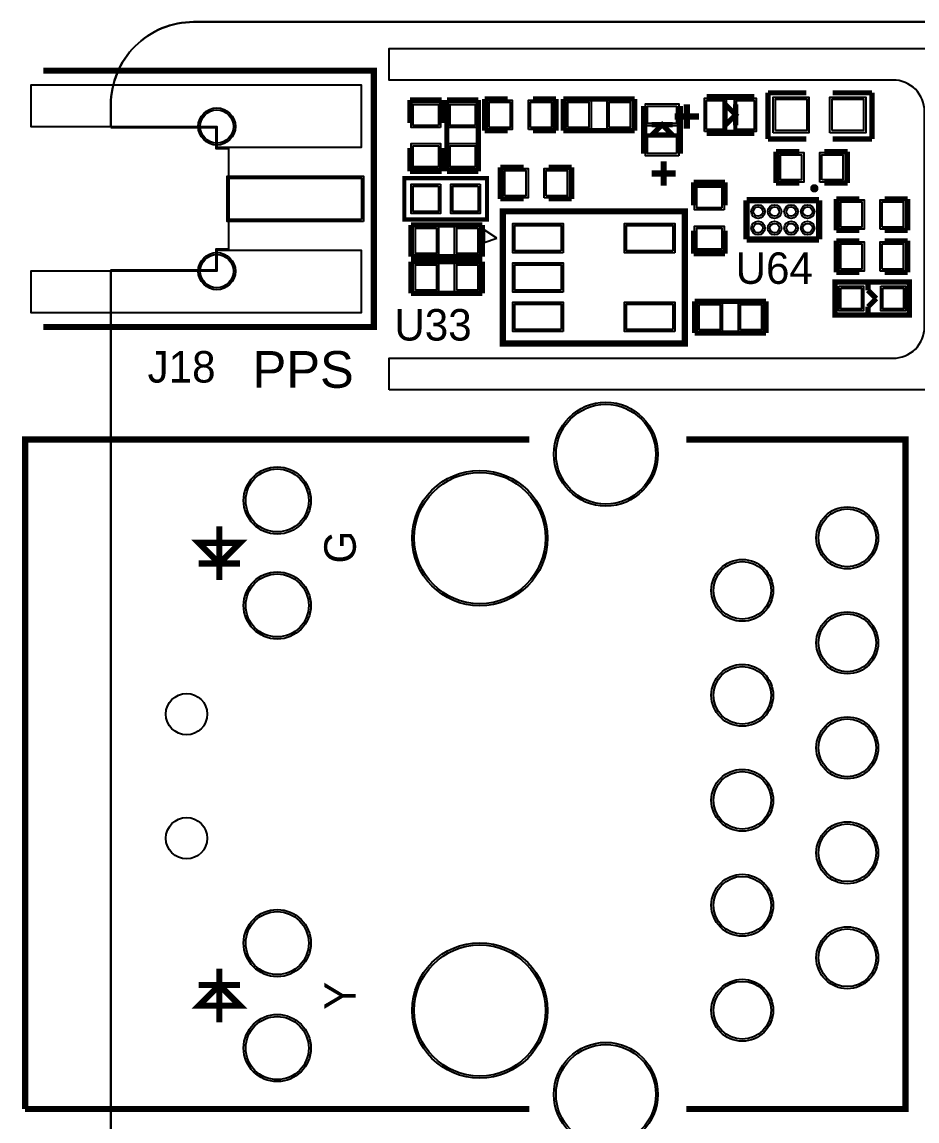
# Model space of a CAD drawing. Extents: x -2.2 to 93.5, y 0 to 50.
# Drawn here: x -2.15 to 19.5, y 23.41 to 50 of the extents above; entities that cross this region are included whole.
import ezdxf

# ---------------------------------------------------------------- set-up
doc = ezdxf.new("R2010")
doc.units = 0
for name, color, linetype in [('BG_OUTLINE', 5, 'CONTINUOUS'), ('BG_SILKSCREEN_TOP', 7, 'CONTINUOUS'), ('BG_SOLDERMASK_TOP', 110, 'CONTINUOUS'), ('PG_SILKSCREEN_TOP', 7, 'CONTINUOUS'), ('PIN_SOLDERMASK_TOP', 12, 'CONTINUOUS'), ('PIN_TOP', 12, 'CONTINUOUS'), ('RD_SILKSCREEN_TOP', 7, 'CONTINUOUS')]:
    doc.layers.add(name, color=color, linetype=linetype)

msp = doc.modelspace()

# ---------------------------------------------------------------- linework, layer by layer
at = {"layer": 'BG_OUTLINE'}
msp.add_lwpolyline([(0, 47.4472), (0, 47.999396, -0.414214), (1.999996, 49.999392), (77.999844, 49.999392, -0.414214), (79.99984, 47.999396), (79.99984, 1.999996, -0.414214), (77.999844, 0), (1.999996, 0, -0.414214), (0, 1.999996)], format="xyb", dxfattribs=at)
msp.add_lwpolyline([(0, 47.4472), (2.538222, 47.4472), (2.538222, 46.9646), (2.538222, 46.9392), (2.843022, 46.9392), (2.843022, 44.5008), (2.538222, 44.5008), (2.538222, 43.9928), (2.512822, 43.9928), (0, 43.9928), (0, 1.999996, 0.414214), (1.999996, 0), (77.999844, 0, 0.414214), (79.99984, 1.999996), (79.99984, 47.999396, 0.414214), (77.999844, 49.999392), (1.999996, 49.999392, 0.414214), (0, 47.999396)], format="xyb", close=True, dxfattribs=at)
for points in [[(0, 47.4472), (2.538222, 47.4472)], [(2.538222, 47.4472), (2.538222, 46.9646)], [(2.538222, 46.9646), (2.538222, 46.9392)], [(2.538222, 46.9392), (2.843022, 46.9392)], [(2.843022, 46.9392), (2.843022, 44.5008)], [(2.538222, 44.5008), (2.538222, 43.9928)], [(2.843022, 44.5008), (2.538222, 44.5008)], [(2.512822, 43.9928), (0, 43.9928)], [(0, 1.999996), (0, 43.9928)], [(2.538222, 43.9928), (2.512822, 43.9928)]]:
    msp.add_lwpolyline(points, dxfattribs=at)
at = {"layer": 'BG_SOLDERMASK_TOP'}
msp.add_lwpolyline([(6.731, 41.101264), (6.731, 41.863264), (18.923, 41.863264, 0.414214), (19.685, 42.625264), (19.685, 47.832264, 0.414214), (18.923, 48.594264), (6.731, 48.594264), (6.731, 49.356264), (19.7866, 49.356264, -0.419629), (20.441158, 48.689514, -0.031219), (20.447, 48.594264), (20.447, 41.64076, -0.248271), (19.971258, 41.139872, -0.071245), (19.7612, 41.101772, -0.008601), (19.7358, 41.101264)], format="xyb", close=True, dxfattribs=at)
at = {"layer": 'PG_SILKSCREEN_TOP'}
for points, const_width in [([(-1.636268, 42.61993), (6.363716, 42.61993), (6.363716, 48.82007), (-1.636268, 48.82007)], 0.150114), ([(7.239, 48.115474), (7.239, 47.556674)], 0.127), ([(8.001, 48.115474), (7.239, 48.115474)], 0.127), ([(8.001, 47.556674), (8.001, 48.115474)], 0.127), ([(8.89, 48.115474), (8.128, 48.115474)], 0.127), ([(8.128, 48.115474), (8.128, 46.388274)], 0.127), ([(8.89, 46.388274), (8.89, 48.115474)], 0.127), ([(9.6012, 48.133), (9.0424, 48.133)], 0.127), ([(9.0424, 48.133), (9.0424, 47.371)], 0.127), ([(10.7696, 48.133), (10.2108, 48.133)], 0.127), ([(10.7696, 47.371), (10.7696, 48.133)], 0.127), ([(10.9474, 48.133), (10.9474, 47.371)], 0.127), ([(12.6746, 48.133), (10.9474, 48.133)], 0.127), ([(12.6746, 47.371), (12.6746, 48.133)], 0.127), ([(14.40942, 48.1838), (15.56258, 48.1838)], 0.1524), ([(15.89786, 48.2854), (15.89786, 47.1678)], 0.127), ([(16.82496, 48.2854), (15.89786, 48.2854)], 0.127), ([(17.45996, 48.2854), (18.41246, 48.2854)], 0.127), ([(18.41246, 48.2854), (18.41246, 47.1678)], 0.127), ([(12.9032, 46.8122), (12.9032, 47.96536)], 0.1524), ([(13.7668, 46.8122), (13.7668, 47.96536)], 0.1524), ([(13.9319, 47.4218), (13.9319, 48.006)], 0.1524), ([(14.859, 48.006), (14.859, 47.498), (15.113, 47.752), (14.859, 48.006)], 0.127), ([(15.113, 48.006), (15.113, 47.498)], 0.127), ([(13.081, 47.26178), (13.589, 47.26178), (13.335, 47.51578), (13.081, 47.26178)], 0.127), ([(14.224, 47.7139), (13.6398, 47.7139)], 0.1524), ([(9.0424, 47.371), (9.6012, 47.371)], 0.127), ([(10.2108, 47.371), (10.7696, 47.371)], 0.127), ([(10.9474, 47.371), (12.6746, 47.371)], 0.127), ([(13.081, 47.51578), (13.589, 47.51578)], 0.127), ([(14.40942, 47.3202), (15.56258, 47.3202)], 0.1524), ([(15.89786, 47.1678), (16.82496, 47.1678)], 0.127), ([(18.41246, 47.1678), (17.45996, 47.1678)], 0.127), ([(7.239, 46.947074), (7.239, 46.388274)], 0.127), ([(8.001, 46.388274), (8.001, 46.947074)], 0.127), ([(16.651986, 46.863), (16.093186, 46.863)], 0.127), ([(16.093186, 46.863), (16.093186, 46.101)], 0.127), ([(17.820386, 46.863), (17.261586, 46.863)], 0.127), ([(17.820386, 46.101), (17.820386, 46.863)], 0.127), ([(9.9822, 46.482), (9.4234, 46.482)], 0.127), ([(9.4234, 46.482), (9.4234, 45.72)], 0.127), ([(11.1506, 46.482), (10.5918, 46.482)], 0.127), ([(11.1506, 45.72), (11.1506, 46.482)], 0.127), ([(13.3731, 46.62678), (13.3731, 46.04258)], 0.1524), ([(7.239, 46.388274), (8.001, 46.388274)], 0.127), ([(8.128, 46.388274), (8.89, 46.388274)], 0.127), ([(13.6652, 46.33468), (13.081, 46.33468)], 0.1524), ([(9.100058, 46.219872), (7.100062, 46.219872), (7.100062, 45.220128), (9.100058, 45.220128), (9.100058, 46.219872)], 0.100076), ([(14.097, 46.120812), (14.097, 45.562012)], 0.127), ([(14.859, 46.120812), (14.097, 46.120812)], 0.127), ([(14.859, 45.562012), (14.859, 46.120812)], 0.127), ([(16.093186, 46.101), (16.651986, 46.101)], 0.127), ([(17.261586, 46.101), (17.820386, 46.101)], 0.127), ([(9.4234, 45.72), (9.9822, 45.72)], 0.127), ([(10.5918, 45.72), (11.1506, 45.72)], 0.127), ([(15.3797, 45.68698), (15.3797, 44.73702)], 0.1524), ([(17.1323, 45.68698), (15.3797, 45.68698)], 0.1524), ([(17.1323, 45.68698), (17.1323, 44.73702)], 0.1524), ([(18.1102, 45.72), (17.5514, 45.72)], 0.127), ([(17.5514, 45.72), (17.5514, 44.958)], 0.127), ([(19.2786, 45.72), (18.7198, 45.72)], 0.127), ([(19.2786, 44.958), (19.2786, 45.72)], 0.127), ([(9.484106, 42.21734), (9.484106, 45.417232), (13.883894, 45.417232), (13.883894, 42.21734), (9.484106, 42.21734)], 0.150114), ([(8.983726, 45.085), (7.256526, 45.085)], 0.127), ([(7.256526, 45.085), (7.256526, 44.323)], 0.127), ([(8.983726, 44.323), (8.983726, 45.085)], 0.127), ([(14.097, 44.952412), (14.097, 44.393612)], 0.127), ([(14.859, 44.393612), (14.859, 44.952412)], 0.127), ([(17.5514, 44.958), (18.1102, 44.958)], 0.127), ([(18.7198, 44.958), (19.2786, 44.958)], 0.127), ([(17.1323, 44.73702), (15.3797, 44.73702)], 0.1524), ([(18.1102, 44.704), (17.5514, 44.704)], 0.127), ([(17.5514, 44.704), (17.5514, 43.942)], 0.127), ([(19.2786, 44.704), (18.7198, 44.704)], 0.127), ([(19.2786, 43.942), (19.2786, 44.704)], 0.127), ([(14.097, 44.393612), (14.859, 44.393612)], 0.127), ([(7.256526, 44.323), (8.983726, 44.323)], 0.127), ([(7.256526, 44.196), (7.256526, 43.434)], 0.127), ([(8.983726, 44.196), (7.256526, 44.196)], 0.127), ([(8.983726, 43.434), (8.983726, 44.196)], 0.127), ([(17.5514, 43.942), (18.1102, 43.942)], 0.127), ([(18.7198, 43.942), (19.2786, 43.942)], 0.127), ([(17.515078, 43.70705), (17.515078, 42.90695), (19.314922, 42.90695), (19.314922, 43.70705), (17.515078, 43.70705)], 0.127), ([(18.314924, 43.657012), (18.314924, 43.506898)], 0.127), ([(7.256526, 43.434), (8.983726, 43.434)], 0.127), ([(18.314924, 43.506898), (18.515076, 43.307)], 0.127), ([(18.515076, 43.307), (18.314924, 43.107102)], 0.127), ([(14.1224, 43.238166), (14.1224, 42.476166)], 0.127), ([(15.8496, 43.238166), (14.1224, 43.238166)], 0.127), ([(15.8496, 42.476166), (15.8496, 43.238166)], 0.127), ([(18.314924, 43.107102), (18.314924, 42.966894)], 0.127), ([(14.1224, 42.476166), (15.8496, 42.476166)], 0.127), ([(10.124694, 39.896796), (-2.07518, 39.896796), (-2.07518, 23.696676)], 0.150114), ([(13.924788, 23.696676), (19.224752, 23.696676), (19.224752, 39.896796), (13.924788, 39.896796)], 0.150114), ([(2.624836, 36.896802), (2.624836, 37.796724)], 0.150114), ([(2.12471, 37.396674), (3.124708, 37.396674), (2.624836, 36.896802), (2.12471, 37.396674)], 0.150114), ([(2.12471, 36.896802), (3.124708, 36.896802)], 0.150114), ([(2.624836, 36.896802), (2.624836, 36.496752)], 0.150114), ([(2.624836, 26.69667), (2.624836, 27.09672)], 0.150114), ([(3.124708, 26.196798), (2.12471, 26.196798), (2.624836, 26.69667), (3.124708, 26.196798)], 0.150114), ([(3.124708, 26.69667), (2.12471, 26.69667)], 0.150114), ([(2.624836, 26.69667), (2.624836, 25.796748)], 0.150114), ([(-2.07518, 23.696676), (10.124694, 23.696676)], 0.150114)]:
    msp.add_lwpolyline(points, dxfattribs=dict(at, const_width=const_width))
at = {"layer": 'PG_SILKSCREEN_TOP', "const_width": 0.09906}
msp.add_lwpolyline([(17.0688, 45.974, 1), (16.9672, 45.974, 1), (17.0688, 45.974)], format="xyb", dxfattribs=at)
at = {"layer": 'PG_SILKSCREEN_TOP'}
msp.add_lwpolyline([(9.333992, 44.767246), (9.034018, 44.967398), (9.034018, 44.66717)], close=True, dxfattribs=at)
at = {"layer": 'PIN_SOLDERMASK_TOP'}
for points in [[(3.063494, 46.969934), (6.063742, 46.969934), (6.063742, 48.470058), (-1.936496, 48.470058), (-1.936496, 47.47006), (2.563622, 47.47006), (2.563622, 46.969934)], [(14.35989, 47.35068), (14.35989, 48.15332), (14.88567, 48.15332), (14.88567, 47.35068)], [(15.08633, 47.35068), (15.08633, 48.15332), (15.61211, 48.15332), (15.61211, 47.35068)], [(16.02486, 47.3202), (16.02486, 48.1838), (16.88846, 48.1838), (16.88846, 47.3202)], [(17.39646, 47.3202), (17.39646, 48.1838), (18.26006, 48.1838), (18.26006, 47.3202)], [(7.9756, 47.4472), (7.2644, 47.4472), (7.2644, 48.0568), (7.9756, 48.0568)], [(8.8646, 47.4472), (8.1534, 47.4472), (8.1534, 48.0568), (8.8646, 48.0568)], [(9.101074, 47.3964), (9.101074, 48.1076), (9.710674, 48.1076), (9.710674, 47.3964)], [(10.101326, 47.3964), (10.101326, 48.1076), (10.710926, 48.1076), (10.710926, 47.3964)], [(11.006074, 47.3964), (11.006074, 48.1076), (11.615674, 48.1076), (11.615674, 47.3964)], [(12.006326, 47.3964), (12.006326, 48.1076), (12.615926, 48.1076), (12.615926, 47.3964)], [(13.73632, 47.48911), (12.93368, 47.48911), (12.93368, 48.01489), (13.73632, 48.01489)], [(13.73632, 46.76267), (12.93368, 46.76267), (12.93368, 47.28845), (13.73632, 47.28845)], [(7.9756, 46.446948), (7.2644, 46.446948), (7.2644, 47.056548), (7.9756, 47.056548)], [(8.8646, 46.446948), (8.1534, 46.446948), (8.1534, 47.056548), (8.8646, 47.056548)], [(16.15186, 46.1264), (16.15186, 46.8376), (16.76146, 46.8376), (16.76146, 46.1264)], [(17.152112, 46.1264), (17.152112, 46.8376), (17.761712, 46.8376), (17.761712, 46.1264)], [(9.482074, 45.7454), (9.482074, 46.4566), (10.091674, 46.4566), (10.091674, 45.7454)], [(10.482326, 45.7454), (10.482326, 46.4566), (11.091926, 46.4566), (11.091926, 45.7454)], [(6.113526, 45.169963), (2.813558, 45.169963), (2.813558, 46.270037), (6.113526, 46.270037)], [(7.975473, 46.075473), (7.975473, 45.364527), (7.264527, 45.364527), (7.264527, 46.075473)], [(8.935593, 46.075473), (8.935593, 45.364527), (8.224647, 45.364527), (8.224647, 46.075473)], [(14.8336, 45.452538), (14.1224, 45.452538), (14.1224, 46.062138), (14.8336, 46.062138)], [(17.610074, 44.9834), (17.610074, 45.6946), (18.219674, 45.6946), (18.219674, 44.9834)], [(18.610326, 44.9834), (18.610326, 45.6946), (19.219926, 45.6946), (19.219926, 44.9834)], [(7.9248, 45.0596), (7.9248, 44.3484), (7.3152, 44.3484), (7.3152, 45.0596)], [(8.925052, 45.0596), (8.925052, 44.3484), (8.315452, 44.3484), (8.315452, 45.0596)], [(10.94359, 44.411646), (9.72439, 44.411646), (9.72439, 45.122846), (10.94359, 45.122846)], [(13.64361, 44.411646), (12.42441, 44.411646), (12.42441, 45.122846), (13.64361, 45.122846)], [(14.8336, 44.452286), (14.1224, 44.452286), (14.1224, 45.061886), (14.8336, 45.061886)], [(17.610074, 43.9674), (17.610074, 44.6786), (18.219674, 44.6786), (18.219674, 43.9674)], [(18.610326, 43.9674), (18.610326, 44.6786), (19.219926, 44.6786), (19.219926, 43.9674)], [(3.063494, 42.969942), (6.063742, 42.969942), (6.063742, 44.470066), (2.563622, 44.470066), (2.563622, 43.96994), (-1.936496, 43.96994), (-1.936496, 43.470068), (-1.936496, 42.969942), (2.563622, 42.969942)], [(7.3152, 43.4594), (7.3152, 44.1706), (7.9248, 44.1706), (7.9248, 43.4594)], [(8.315452, 43.4594), (8.315452, 44.1706), (8.925052, 44.1706), (8.925052, 43.4594)], [(10.94359, 43.461686), (9.72439, 43.461686), (9.72439, 44.172886), (10.94359, 44.172886)], [(17.607026, 43.606974), (18.206974, 43.606974), (18.206974, 43.007026), (17.607026, 43.007026)], [(18.623026, 43.606974), (19.222974, 43.606974), (19.222974, 43.007026), (18.623026, 43.007026)], [(10.94359, 42.511726), (9.72439, 42.511726), (9.72439, 43.222926), (10.94359, 43.222926)], [(13.64361, 42.511726), (12.42441, 42.511726), (12.42441, 43.222926), (13.64361, 43.222926)], [(14.181074, 42.501566), (14.181074, 43.212766), (14.790674, 43.212766), (14.790674, 42.501566)], [(15.181326, 42.501566), (15.181326, 43.212766), (15.790926, 43.212766), (15.790926, 42.501566)]]:
    msp.add_lwpolyline(points, close=True, dxfattribs=at)
for centre, radius in [((2.563622, 47.47006), 0.449961), ((15.65656, 45.41266), 0.164973), ((16.05534, 45.41266), 0.164973), ((16.45666, 45.41266), 0.164973), ((16.85544, 45.41266), 0.164973), ((15.65656, 45.01134), 0.164973), ((16.05534, 45.01134), 0.164973), ((16.45666, 45.01134), 0.164973), ((16.85544, 45.01134), 0.164973), ((2.563622, 43.96994), 0.449961), ((11.97483, 39.541704), 1.2573), ((4.024884, 38.421818), 0.8128), ((8.924798, 37.511736), 1.6383), ((17.814798, 37.516816), 0.7493), ((15.274798, 36.246816), 0.7493), ((4.024884, 35.881818), 0.8128), ((17.814798, 34.976816), 0.7493), ((15.274798, 33.706816), 0.7493), ((17.814798, 32.436816), 0.7493), ((15.274798, 31.166816), 0.7493), ((17.814798, 29.896816), 0.7493), ((15.274798, 28.626816), 0.7493), ((4.024884, 27.711654), 0.8128), ((17.814798, 27.356816), 0.7493), ((8.924798, 26.081736), 1.6383), ((15.274798, 26.086816), 0.7493), ((4.024884, 25.171654), 0.8128), ((11.97483, 24.051768), 1.2573)]:
    msp.add_circle(centre, radius, dxfattribs=at)
at = {"layer": 'PIN_TOP'}
for points in [[(3.063494, 46.969934), (6.063742, 46.969934), (6.063742, 48.470058), (-1.936496, 48.470058), (-1.936496, 47.47006), (2.563622, 47.47006), (2.563622, 46.969934)], [(7.9248, 47.498), (7.3152, 47.498), (7.3152, 48.006), (7.9248, 48.006)], [(8.8138, 47.498), (8.2042, 47.498), (8.2042, 48.006), (8.8138, 48.006)], [(9.151874, 47.4472), (9.151874, 48.0568), (9.659874, 48.0568), (9.659874, 47.4472)], [(10.152126, 47.4472), (10.152126, 48.0568), (10.660126, 48.0568), (10.660126, 47.4472)], [(11.056874, 47.4472), (11.056874, 48.0568), (11.564874, 48.0568), (11.564874, 47.4472)], [(12.057126, 47.4472), (12.057126, 48.0568), (12.565126, 48.0568), (12.565126, 47.4472)], [(13.68552, 47.53991), (12.98448, 47.53991), (12.98448, 47.96409), (13.68552, 47.96409)], [(14.41069, 47.40148), (14.41069, 48.10252), (14.83487, 48.10252), (14.83487, 47.40148)], [(15.13713, 47.40148), (15.13713, 48.10252), (15.56131, 48.10252), (15.56131, 47.40148)], [(16.07566, 47.371), (16.07566, 48.133), (16.83766, 48.133), (16.83766, 47.371)], [(17.44726, 47.371), (17.44726, 48.133), (18.20926, 48.133), (18.20926, 47.371)], [(13.68552, 46.81347), (12.98448, 46.81347), (12.98448, 47.23765), (13.68552, 47.23765)], [(7.9248, 46.497748), (7.3152, 46.497748), (7.3152, 47.005748), (7.9248, 47.005748)], [(8.8138, 46.497748), (8.2042, 46.497748), (8.2042, 47.005748), (8.8138, 47.005748)], [(16.20266, 46.1772), (16.20266, 46.7868), (16.71066, 46.7868), (16.71066, 46.1772)], [(17.202912, 46.1772), (17.202912, 46.7868), (17.710912, 46.7868), (17.710912, 46.1772)], [(9.532874, 45.7962), (9.532874, 46.4058), (10.040874, 46.4058), (10.040874, 45.7962)], [(10.533126, 45.7962), (10.533126, 46.4058), (11.041126, 46.4058), (11.041126, 45.7962)], [(6.063488, 45.220001), (2.863596, 45.220001), (2.863596, 46.219999), (6.063488, 46.219999)], [(7.925054, 46.025054), (7.925054, 45.414946), (7.314946, 45.414946), (7.314946, 46.025054)], [(8.885174, 46.025054), (8.885174, 45.414946), (8.275066, 45.414946), (8.275066, 46.025054)], [(14.7828, 45.503338), (14.1732, 45.503338), (14.1732, 46.011338), (14.7828, 46.011338)], [(17.660874, 45.0342), (17.660874, 45.6438), (18.168874, 45.6438), (18.168874, 45.0342)], [(18.661126, 45.0342), (18.661126, 45.6438), (19.169126, 45.6438), (19.169126, 45.0342)], [(7.874, 45.0088), (7.874, 44.3992), (7.366, 44.3992), (7.366, 45.0088)], [(8.874252, 45.0088), (8.874252, 44.3992), (8.366252, 44.3992), (8.366252, 45.0088)], [(10.89279, 44.462446), (9.77519, 44.462446), (9.77519, 45.072046), (10.89279, 45.072046)], [(13.59281, 44.462446), (12.47521, 44.462446), (12.47521, 45.072046), (13.59281, 45.072046)], [(14.7828, 44.503086), (14.1732, 44.503086), (14.1732, 45.011086), (14.7828, 45.011086)], [(3.063494, 42.969942), (6.063742, 42.969942), (6.063742, 44.470066), (2.563622, 44.470066), (2.563622, 43.96994), (-1.936496, 43.96994), (-1.936496, 43.470068), (-1.936496, 42.969942), (2.563622, 42.969942)], [(17.660874, 44.0182), (17.660874, 44.6278), (18.168874, 44.6278), (18.168874, 44.0182)], [(18.661126, 44.0182), (18.661126, 44.6278), (19.169126, 44.6278), (19.169126, 44.0182)], [(7.366, 43.5102), (7.366, 44.1198), (7.874, 44.1198), (7.874, 43.5102)], [(8.366252, 43.5102), (8.366252, 44.1198), (8.874252, 44.1198), (8.874252, 43.5102)], [(10.89279, 43.512486), (9.77519, 43.512486), (9.77519, 44.122086), (10.89279, 44.122086)], [(17.656937, 43.557063), (18.157063, 43.557063), (18.157063, 43.056937), (17.656937, 43.056937)], [(18.672937, 43.557063), (19.173063, 43.557063), (19.173063, 43.056937), (18.672937, 43.056937)], [(10.89279, 42.562526), (9.77519, 42.562526), (9.77519, 43.172126), (10.89279, 43.172126)], [(13.59281, 42.562526), (12.47521, 42.562526), (12.47521, 43.172126), (13.59281, 43.172126)], [(14.231874, 42.552366), (14.231874, 43.161966), (14.739874, 43.161966), (14.739874, 42.552366)], [(15.232126, 42.552366), (15.232126, 43.161966), (15.740126, 43.161966), (15.740126, 42.552366)]]:
    msp.add_lwpolyline(points, close=True, dxfattribs=at)
for centre, radius in [((2.563622, 47.47006), 0.40005), ((15.65656, 45.41266), 0.115062), ((16.05534, 45.41266), 0.115062), ((16.45666, 45.41266), 0.115062), ((16.85544, 45.41266), 0.115062), ((15.65656, 45.01134), 0.115062), ((16.05534, 45.01134), 0.115062), ((16.45666, 45.01134), 0.115062), ((16.85544, 45.01134), 0.115062), ((2.563622, 43.96994), 0.40005), ((11.97483, 39.541704), 1.2065), ((4.024884, 38.421818), 0.762), ((8.924798, 37.511736), 1.5875), ((17.814798, 37.516816), 0.6985), ((15.274798, 36.246816), 0.6985), ((4.024884, 35.881818), 0.762), ((17.814798, 34.976816), 0.6985), ((15.274798, 33.706816), 0.6985), ((1.83134, 33.25114), 0.499999), ((17.814798, 32.436816), 0.6985), ((15.274798, 31.166816), 0.6985), ((1.83134, 30.24886), 0.499999), ((17.814798, 29.896816), 0.6985), ((15.274798, 28.626816), 0.6985), ((4.024884, 27.711654), 0.762), ((17.814798, 27.356816), 0.6985), ((8.924798, 26.081736), 1.5875), ((15.274798, 26.086816), 0.6985), ((4.024884, 25.171654), 0.762), ((11.97483, 24.051768), 1.2065)]:
    msp.add_circle(centre, radius, dxfattribs=at)

# ---------------------------------------------------------------- texts
at = {"layer": 'BG_SILKSCREEN_TOP', "width": 1.028571}
msp.add_text('PPS', height=0.889, dxfattribs=at).set_placement((3.429, 41.148))
at = {"layer": 'PG_SILKSCREEN_TOP'}
for s, p in [('G', (5.924804, 36.896802)), ('Y', (5.924804, 26.096722))]:
    msp.add_text(s, height=0.762, rotation=90, dxfattribs=at).set_placement(p)
at = {"layer": 'RD_SILKSCREEN_TOP'}
for s, p in [('U64', (15.113, 43.6626)), ('U33', (6.858, 42.291)), ('J18', (0.889, 41.275))]:
    msp.add_text(s, height=0.762, dxfattribs=at).set_placement(p)

doc.saveas('drawing.dxf')
